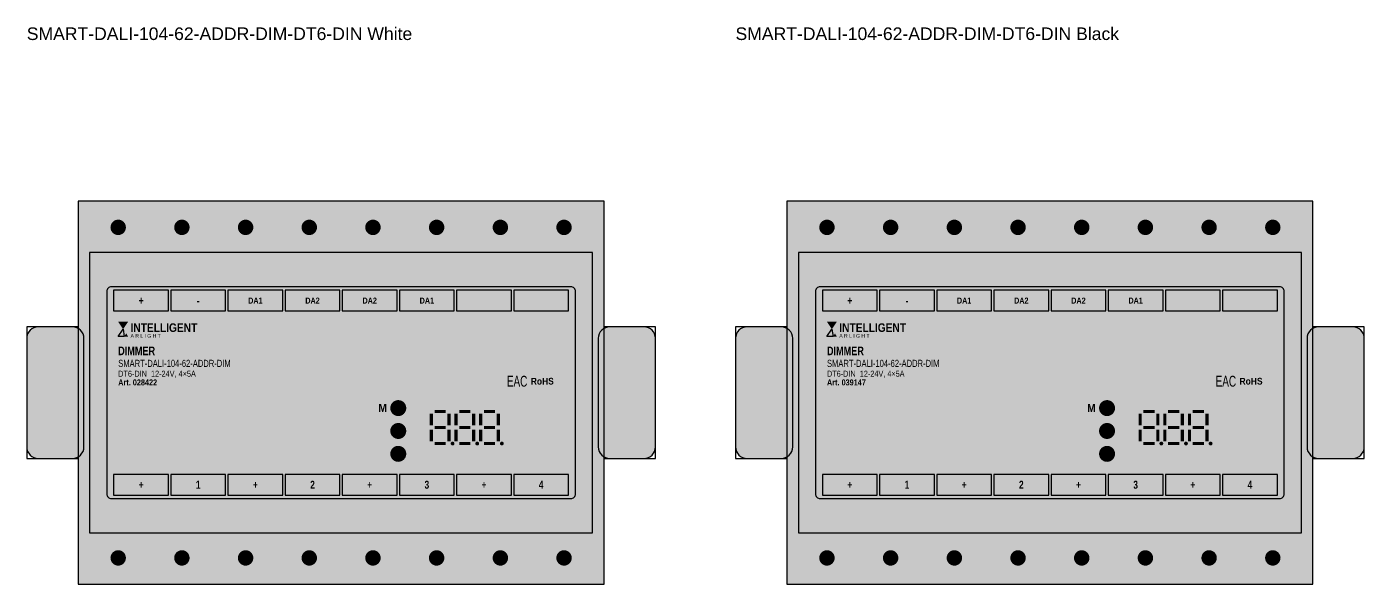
# Model space of a CAD drawing. Header units: millimetres. Extents: x -123 to 1275, y -651 to 54.
# Drawn here: x 124 to 358, y -629.1 to -531.6 of the extents above; entities that cross this region are included whole.
import ezdxf
from ezdxf.enums import TextEntityAlignment as Align

# ---------------------------------------------------------------- set-up
doc = ezdxf.new("R2010")
doc.units = ezdxf.units.MM
doc.styles.add('AL_Arial', font='arial.ttf')
doc.styles.add('AL_ArialBd', font='arialbd.ttf')
doc.styles.add('AL_ArialN', font='ARIALN.TTF')

# ---------------------------------------------------------------- blocks, each defined once
blk = doc.blocks.new('SMART-DALI-104-62-ADDR-DIM-DT6-DIN White')
at = {"true_color": 0xdddddb}
blk.add_hatch(color=254, dxfattribs=at).paths.add_polyline_path([(9, -33.5), (101, -33.5), (101, 33.5), (9, 33.5)])
at = {"true_color": 0x28282a}
for points in [[(14.5, 27), (17.5, 27, 0.414214), (17.9, 27.4), (17.9, 30.4, 0.414214), (17.5, 30.8), (14.5, 30.8, 0.414214), (14.1, 30.4), (14.1, 27.4, 0.414214)], [(25.64, 27), (28.64, 27, 0.414214), (29.04, 27.4), (29.04, 30.4, 0.414214), (28.64, 30.8), (25.64, 30.8, 0.414214), (25.24, 30.4), (25.24, 27.4, 0.414214)], [(36.79, 27), (39.79, 27, 0.414214), (40.19, 27.4), (40.19, 30.4, 0.414214), (39.79, 30.8), (36.79, 30.8, 0.414214), (36.39, 30.4), (36.39, 27.4, 0.414214)], [(47.93, 27), (50.93, 27, 0.414214), (51.33, 27.4), (51.33, 30.4, 0.414214), (50.93, 30.8), (47.93, 30.8, 0.414214), (47.53, 30.4), (47.53, 27.4, 0.414214)], [(59.07, 27), (62.07, 27, 0.414214), (62.47, 27.4), (62.47, 30.4, 0.414214), (62.07, 30.8), (59.07, 30.8, 0.414214), (58.67, 30.4), (58.67, 27.4, 0.414214)], [(70.21, 27), (73.21, 27, 0.414214), (73.61, 27.4), (73.61, 30.4, 0.414214), (73.21, 30.8), (70.21, 30.8, 0.414214), (69.81, 30.4), (69.81, 27.4, 0.414214)], [(81.36, 27), (84.36, 27, 0.414214), (84.76, 27.4), (84.76, 30.4, 0.414214), (84.36, 30.8), (81.36, 30.8, 0.414214), (80.96, 30.4), (80.96, 27.4, 0.414214)], [(92.5, 27), (95.5, 27, 0.414214), (95.9, 27.4), (95.9, 30.4, 0.414214), (95.5, 30.8), (92.5, 30.8, 0.414214), (92.1, 30.4), (92.1, 27.4, 0.414214)], [(4.31, -3.2), (4.33, -3.2, 0.414214), (6.02, -1.51), (6.02, 1.51, 0.414214), (4.33, 3.2), (4.31, 3.2, 0.414214), (2.62, 1.51), (2.62, -1.51, 0.414214)], [(105.67, -3.2), (105.69, -3.2, 0.414214), (107.38, -1.51), (107.38, 1.51, 0.414214), (105.69, 3.2), (105.67, 3.2, 0.414214), (103.98, 1.51), (103.98, -1.51, 0.414214)], [(14.5, -30.8), (17.5, -30.8, 0.414214), (17.9, -30.4), (17.9, -27.4, 0.414214), (17.5, -27), (14.5, -27, 0.414214), (14.1, -27.4), (14.1, -30.4, 0.414214)], [(25.64, -30.8), (28.64, -30.8, 0.414214), (29.04, -30.4), (29.04, -27.4, 0.414214), (28.64, -27), (25.64, -27, 0.414214), (25.24, -27.4), (25.24, -30.4, 0.414214)], [(36.79, -30.8), (39.79, -30.8, 0.414214), (40.19, -30.4), (40.19, -27.4, 0.414214), (39.79, -27), (36.79, -27, 0.414214), (36.39, -27.4), (36.39, -30.4, 0.414214)], [(47.93, -30.8), (50.93, -30.8, 0.414214), (51.33, -30.4), (51.33, -27.4, 0.414214), (50.93, -27), (47.93, -27, 0.414214), (47.53, -27.4), (47.53, -30.4, 0.414214)], [(59.07, -30.8), (62.07, -30.8, 0.414214), (62.47, -30.4), (62.47, -27.4, 0.414214), (62.07, -27), (59.07, -27, 0.414214), (58.67, -27.4), (58.67, -30.4, 0.414214)], [(70.21, -30.8), (73.21, -30.8, 0.414214), (73.61, -30.4), (73.61, -27.4, 0.414214), (73.21, -27), (70.21, -27, 0.414214), (69.81, -27.4), (69.81, -30.4, 0.414214)], [(81.36, -30.8), (84.36, -30.8, 0.414214), (84.76, -30.4), (84.76, -27.4, 0.414214), (84.36, -27), (81.36, -27, 0.414214), (80.96, -27.4), (80.96, -30.4, 0.414214)], [(92.5, -30.8), (95.5, -30.8, 0.414214), (95.9, -30.4), (95.9, -27.4, 0.414214), (95.5, -27), (92.5, -27, 0.414214), (92.1, -27.4), (92.1, -30.4, 0.414214)]]:
    blk.add_hatch(color=250, dxfattribs=at).paths.add_polyline_path(points)
at = {"true_color": 0x42965c}
h = blk.add_hatch(color=105, dxfattribs=at)
edge = h.paths.add_edge_path()
edge.add_arc((16, 28.9), 1.35, 0, 360)
h = blk.add_hatch(color=105, dxfattribs=at)
edge = h.paths.add_edge_path()
edge.add_arc((27.14, 28.9), 1.35, 0, 360)
h = blk.add_hatch(color=105, dxfattribs=at)
edge = h.paths.add_edge_path()
edge.add_arc((38.29, 28.9), 1.35, 0, 360)
h = blk.add_hatch(color=105, dxfattribs=at)
edge = h.paths.add_edge_path()
edge.add_arc((49.43, 28.9), 1.35, 0, 360)
h = blk.add_hatch(color=105, dxfattribs=at)
edge = h.paths.add_edge_path()
edge.add_arc((60.57, 28.9), 1.35, 0, 360)
h = blk.add_hatch(color=105, dxfattribs=at)
edge = h.paths.add_edge_path()
edge.add_arc((71.71, 28.9), 1.35, 0, 360)
h = blk.add_hatch(color=105, dxfattribs=at)
edge = h.paths.add_edge_path()
edge.add_arc((82.86, 28.9), 1.35, 0, 360)
h = blk.add_hatch(color=105, dxfattribs=at)
edge = h.paths.add_edge_path()
edge.add_arc((94, 28.9), 1.35, 0, 360)
at = {"true_color": 0xe6e6e4}
blk.add_hatch(color=254, dxfattribs=at).paths.add_polyline_path([(11, -24.5), (99, -24.5), (99, 24.5), (11, 24.5)])
at = {"true_color": 0x969696}
for points in [[(15.2, 19.5), (15.6, 19.5, 0.414214), (15.9, 19.8), (15.9, 23.2, 0.414214), (15.6, 23.5), (15.2, 23.5, 0.414214), (14.9, 23.2), (14.9, 19.8, 0.414214)], [(19.6, 19.5), (20, 19.5, 0.414214), (20.3, 19.8), (20.3, 23.2, 0.414214), (20, 23.5), (19.6, 23.5, 0.414214), (19.3, 23.2), (19.3, 19.8, 0.414214)], [(24, 19.5), (24.4, 19.5, 0.414214), (24.7, 19.8), (24.7, 23.2, 0.414214), (24.4, 23.5), (24, 23.5, 0.414214), (23.7, 23.2), (23.7, 19.8, 0.414214)], [(28.4, 19.5), (28.8, 19.5, 0.414214), (29.1, 19.8), (29.1, 23.2, 0.414214), (28.8, 23.5), (28.4, 23.5, 0.414214), (28.1, 23.2), (28.1, 19.8, 0.414214)], [(32.8, 19.5), (33.2, 19.5, 0.414214), (33.5, 19.8), (33.5, 23.2, 0.414214), (33.2, 23.5), (32.8, 23.5, 0.414214), (32.5, 23.2), (32.5, 19.8, 0.414214)], [(37.2, 19.5), (37.6, 19.5, 0.414214), (37.9, 19.8), (37.9, 23.2, 0.414214), (37.6, 23.5), (37.2, 23.5, 0.414214), (36.9, 23.2), (36.9, 19.8, 0.414214)], [(41.6, 19.5), (42, 19.5, 0.414214), (42.3, 19.8), (42.3, 23.2, 0.414214), (42, 23.5), (41.6, 23.5, 0.414214), (41.3, 23.2), (41.3, 19.8, 0.414214)], [(46, 19.5), (46.4, 19.5, 0.414214), (46.7, 19.8), (46.7, 23.2, 0.414214), (46.4, 23.5), (46, 23.5, 0.414214), (45.7, 23.2), (45.7, 19.8, 0.414214)], [(50.4, 19.5), (50.8, 19.5, 0.414214), (51.1, 19.8), (51.1, 23.2, 0.414214), (50.8, 23.5), (50.4, 23.5, 0.414214), (50.1, 23.2), (50.1, 19.8, 0.414214)], [(54.8, 19.5), (55.2, 19.5, 0.414214), (55.5, 19.8), (55.5, 23.2, 0.414214), (55.2, 23.5), (54.8, 23.5, 0.414214), (54.5, 23.2), (54.5, 19.8, 0.414214)], [(59.2, 19.5), (59.6, 19.5, 0.414214), (59.9, 19.8), (59.9, 23.2, 0.414214), (59.6, 23.5), (59.2, 23.5, 0.414214), (58.9, 23.2), (58.9, 19.8, 0.414214)], [(63.6, 19.5), (64, 19.5, 0.414214), (64.3, 19.8), (64.3, 23.2, 0.414214), (64, 23.5), (63.6, 23.5, 0.414214), (63.3, 23.2), (63.3, 19.8, 0.414214)], [(68, 19.5), (68.4, 19.5, 0.414214), (68.7, 19.8), (68.7, 23.2, 0.414214), (68.4, 23.5), (68, 23.5, 0.414214), (67.7, 23.2), (67.7, 19.8, 0.414214)], [(72.4, 19.5), (72.8, 19.5, 0.414214), (73.1, 19.8), (73.1, 23.2, 0.414214), (72.8, 23.5), (72.4, 23.5, 0.414214), (72.1, 23.2), (72.1, 19.8, 0.414214)], [(76.8, 19.5), (77.2, 19.5, 0.414214), (77.5, 19.8), (77.5, 23.2, 0.414214), (77.2, 23.5), (76.8, 23.5, 0.414214), (76.5, 23.2), (76.5, 19.8, 0.414214)], [(81.2, 19.5), (81.6, 19.5, 0.414214), (81.9, 19.8), (81.9, 23.2, 0.414214), (81.6, 23.5), (81.2, 23.5, 0.414214), (80.9, 23.2), (80.9, 19.8, 0.414214)], [(85.6, 19.5), (86, 19.5, 0.414214), (86.3, 19.8), (86.3, 23.2, 0.414214), (86, 23.5), (85.6, 23.5, 0.414214), (85.3, 23.2), (85.3, 19.8, 0.414214)], [(90, 19.5), (90.4, 19.5, 0.414214), (90.7, 19.8), (90.7, 23.2, 0.414214), (90.4, 23.5), (90, 23.5, 0.414214), (89.7, 23.2), (89.7, 19.8, 0.414214)], [(94.4, 19.5), (94.8, 19.5, 0.414214), (95.1, 19.8), (95.1, 23.2, 0.414214), (94.8, 23.5), (94.4, 23.5, 0.414214), (94.1, 23.2), (94.1, 19.8, 0.414214)], [(15.2, -23.5), (15.6, -23.5, 0.414214), (15.9, -23.2), (15.9, -19.8, 0.414214), (15.6, -19.5), (15.2, -19.5, 0.414214), (14.9, -19.8), (14.9, -23.2, 0.414214)], [(19.6, -23.5), (20, -23.5, 0.414214), (20.3, -23.2), (20.3, -19.8, 0.414214), (20, -19.5), (19.6, -19.5, 0.414214), (19.3, -19.8), (19.3, -23.2, 0.414214)], [(24, -23.5), (24.4, -23.5, 0.414214), (24.7, -23.2), (24.7, -19.8, 0.414214), (24.4, -19.5), (24, -19.5, 0.414214), (23.7, -19.8), (23.7, -23.2, 0.414214)], [(28.4, -23.5), (28.8, -23.5, 0.414214), (29.1, -23.2), (29.1, -19.8, 0.414214), (28.8, -19.5), (28.4, -19.5, 0.414214), (28.1, -19.8), (28.1, -23.2, 0.414214)], [(32.8, -23.5), (33.2, -23.5, 0.414214), (33.5, -23.2), (33.5, -19.8, 0.414214), (33.2, -19.5), (32.8, -19.5, 0.414214), (32.5, -19.8), (32.5, -23.2, 0.414214)], [(37.2, -23.5), (37.6, -23.5, 0.414214), (37.9, -23.2), (37.9, -19.8, 0.414214), (37.6, -19.5), (37.2, -19.5, 0.414214), (36.9, -19.8), (36.9, -23.2, 0.414214)], [(41.6, -23.5), (42, -23.5, 0.414214), (42.3, -23.2), (42.3, -19.8, 0.414214), (42, -19.5), (41.6, -19.5, 0.414214), (41.3, -19.8), (41.3, -23.2, 0.414214)], [(46, -23.5), (46.4, -23.5, 0.414214), (46.7, -23.2), (46.7, -19.8, 0.414214), (46.4, -19.5), (46, -19.5, 0.414214), (45.7, -19.8), (45.7, -23.2, 0.414214)], [(50.4, -23.5), (50.8, -23.5, 0.414214), (51.1, -23.2), (51.1, -19.8, 0.414214), (50.8, -19.5), (50.4, -19.5, 0.414214), (50.1, -19.8), (50.1, -23.2, 0.414214)], [(54.8, -23.5), (55.2, -23.5, 0.414214), (55.5, -23.2), (55.5, -19.8, 0.414214), (55.2, -19.5), (54.8, -19.5, 0.414214), (54.5, -19.8), (54.5, -23.2, 0.414214)], [(59.2, -23.5), (59.6, -23.5, 0.414214), (59.9, -23.2), (59.9, -19.8, 0.414214), (59.6, -19.5), (59.2, -19.5, 0.414214), (58.9, -19.8), (58.9, -23.2, 0.414214)], [(63.6, -23.5), (64, -23.5, 0.414214), (64.3, -23.2), (64.3, -19.8, 0.414214), (64, -19.5), (63.6, -19.5, 0.414214), (63.3, -19.8), (63.3, -23.2, 0.414214)], [(68, -23.5), (68.4, -23.5, 0.414214), (68.7, -23.2), (68.7, -19.8, 0.414214), (68.4, -19.5), (68, -19.5, 0.414214), (67.7, -19.8), (67.7, -23.2, 0.414214)], [(72.4, -23.5), (72.8, -23.5, 0.414214), (73.1, -23.2), (73.1, -19.8, 0.414214), (72.8, -19.5), (72.4, -19.5, 0.414214), (72.1, -19.8), (72.1, -23.2, 0.414214)], [(76.8, -23.5), (77.2, -23.5, 0.414214), (77.5, -23.2), (77.5, -19.8, 0.414214), (77.2, -19.5), (76.8, -19.5, 0.414214), (76.5, -19.8), (76.5, -23.2, 0.414214)], [(81.2, -23.5), (81.6, -23.5, 0.414214), (81.9, -23.2), (81.9, -19.8, 0.414214), (81.6, -19.5), (81.2, -19.5, 0.414214), (80.9, -19.8), (80.9, -23.2, 0.414214)], [(85.6, -23.5), (86, -23.5, 0.414214), (86.3, -23.2), (86.3, -19.8, 0.414214), (86, -19.5), (85.6, -19.5, 0.414214), (85.3, -19.8), (85.3, -23.2, 0.414214)], [(90, -23.5), (90.4, -23.5, 0.414214), (90.7, -23.2), (90.7, -19.8, 0.414214), (90.4, -19.5), (90, -19.5, 0.414214), (89.7, -19.8), (89.7, -23.2, 0.414214)], [(94.4, -23.5), (94.8, -23.5, 0.414214), (95.1, -23.2), (95.1, -19.8, 0.414214), (94.8, -19.5), (94.4, -19.5, 0.414214), (94.1, -19.8), (94.1, -23.2, 0.414214)]]:
    blk.add_hatch(color=252, dxfattribs=at).paths.add_polyline_path(points)
at = {"true_color": 0xeeeeec}
blk.add_hatch(color=7, dxfattribs=at).paths.add_polyline_path([(14.8, -18.5), (95.2, -18.5, 0.414214), (96, -17.7), (96, 17.7, 0.414214), (95.2, 18.5), (14.8, 18.5, 0.414214), (14, 17.7), (14, -17.7, 0.414214)])
at = {"true_color": 0x464648}
blk.add_hatch(color=149, dxfattribs=at).paths.add_polyline_path([(16, 12.39), (17.73, 12.39), (16.86, 11.1)])
at = {"true_color": 0xdfdfdd}
for points in [[(2, -11.5), (8, -11.5, 0.414214), (10, -9.5), (10, 9.5, 0.414214), (8, 11.5), (2, 11.5, 0.414214), (0, 9.5), (0, -9.5, 0.414214)], [(102, -11.5), (108, -11.5, 0.414214), (110, -9.5), (110, 9.5, 0.414214), (108, 11.5), (102, 11.5, 0.414214), (100, 9.5), (100, -9.5, 0.414214)]]:
    blk.add_hatch(color=254, dxfattribs=at).paths.add_polyline_path(points)
at = {"true_color": 0xe2282e}
blk.add_hatch(color=242, dxfattribs=at).paths.add_polyline_path([(17.07, 9.81), (17.73, 9.81), (17.4, 10.36)])
at = {"true_color": 0x141416}
h = blk.add_hatch(color=250, dxfattribs=at)
edge = h.paths.add_edge_path()
edge.add_arc((65, -2.7), 1.4, 0, 360)
at = {"true_color": 0x18181a}
blk.add_hatch(color=250, dxfattribs=at).paths.add_polyline_path([(69, -11), (86, -11), (86, -1), (69, -1)])
at = {"true_color": 0xe82824}
for points in [[(70.52, -5.71), (71.08, -5.71), (71.08, -3.69), (70.52, -3.69)], [(71.36, -3.58), (73.32, -3.58), (73.32, -3.02), (71.36, -3.02)], [(73.6, -5.71), (74.16, -5.71), (74.16, -3.69), (73.6, -3.69)], [(74.83, -5.71), (75.39, -5.71), (75.39, -3.69), (74.83, -3.69)], [(75.67, -3.58), (77.63, -3.58), (77.63, -3.02), (75.67, -3.02)], [(77.91, -5.71), (78.47, -5.71), (78.47, -3.69), (77.91, -3.69)], [(79.14, -5.71), (79.7, -5.71), (79.7, -3.69), (79.14, -3.69)], [(79.98, -3.58), (81.94, -3.58), (81.94, -3.02), (79.98, -3.02)], [(82.22, -5.71), (82.78, -5.71), (82.78, -3.69), (82.22, -3.69)], [(70.52, -8.51), (71.08, -8.51), (71.08, -6.49), (70.52, -6.49)], [(71.36, -6.38), (73.32, -6.38), (73.32, -5.82), (71.36, -5.82)], [(73.6, -8.51), (74.16, -8.51), (74.16, -6.49), (73.6, -6.49)], [(74.83, -8.51), (75.39, -8.51), (75.39, -6.49), (74.83, -6.49)], [(75.67, -6.38), (77.63, -6.38), (77.63, -5.82), (75.67, -5.82)], [(77.91, -8.51), (78.47, -8.51), (78.47, -6.49), (77.91, -6.49)], [(79.14, -8.51), (79.7, -8.51), (79.7, -6.49), (79.14, -6.49)], [(79.98, -6.38), (81.94, -6.38), (81.94, -5.82), (79.98, -5.82)], [(82.22, -8.51), (82.78, -8.51), (82.78, -6.49), (82.22, -6.49)], [(71.36, -9.18), (73.32, -9.18), (73.32, -8.62), (71.36, -8.62)], [(75.67, -9.18), (77.63, -9.18), (77.63, -8.62), (75.67, -8.62)], [(79.98, -9.18), (81.94, -9.18), (81.94, -8.62), (79.98, -8.62)]]:
    blk.add_hatch(color=22, dxfattribs=at).paths.add_polyline_path(points)
at = {"true_color": 0x141416}
h = blk.add_hatch(color=250, dxfattribs=at)
edge = h.paths.add_edge_path()
edge.add_arc((65, -6.7), 1.4, 0, 360)
h = blk.add_hatch(color=250, dxfattribs=at)
edge = h.paths.add_edge_path()
edge.add_arc((65, -10.7), 1.4, 0, 360)
at = {"true_color": 0xe82824}
h = blk.add_hatch(color=22, dxfattribs=at)
edge = h.paths.add_edge_path()
edge.add_arc((74.5, -8.9), 0.336, 0, 360)
h = blk.add_hatch(color=22, dxfattribs=at)
edge = h.paths.add_edge_path()
edge.add_arc((78.81, -8.9), 0.336, 0, 360)
h = blk.add_hatch(color=22, dxfattribs=at)
edge = h.paths.add_edge_path()
edge.add_arc((83.12, -8.9), 0.336, 0, 360)
at = {"true_color": 0x42965c}
h = blk.add_hatch(color=105, dxfattribs=at)
edge = h.paths.add_edge_path()
edge.add_arc((16, -28.9), 1.35, 0, 360)
h = blk.add_hatch(color=105, dxfattribs=at)
edge = h.paths.add_edge_path()
edge.add_arc((27.14, -28.9), 1.35, 0, 360)
h = blk.add_hatch(color=105, dxfattribs=at)
edge = h.paths.add_edge_path()
edge.add_arc((38.29, -28.9), 1.35, 0, 360)
h = blk.add_hatch(color=105, dxfattribs=at)
edge = h.paths.add_edge_path()
edge.add_arc((49.43, -28.9), 1.35, 0, 360)
h = blk.add_hatch(color=105, dxfattribs=at)
edge = h.paths.add_edge_path()
edge.add_arc((60.57, -28.9), 1.35, 0, 360)
h = blk.add_hatch(color=105, dxfattribs=at)
edge = h.paths.add_edge_path()
edge.add_arc((71.71, -28.9), 1.35, 0, 360)
h = blk.add_hatch(color=105, dxfattribs=at)
edge = h.paths.add_edge_path()
edge.add_arc((82.86, -28.9), 1.35, 0, 360)
h = blk.add_hatch(color=105, dxfattribs=at)
edge = h.paths.add_edge_path()
edge.add_arc((94, -28.9), 1.35, 0, 360)
at = {"color": 109, "true_color": 0x1c5432}
for p, q in [((15.2, 28.9), (16.8, 28.9)), ((26.34, 28.9), (27.94, 28.9)), ((37.49, 28.9), (39.09, 28.9)), ((48.63, 28.9), (50.23, 28.9)), ((59.77, 28.9), (61.37, 28.9)), ((70.91, 28.9), (72.51, 28.9)), ((82.06, 28.9), (83.66, 28.9)), ((93.2, 28.9), (94.8, 28.9)), ((15.2, -28.9), (16.8, -28.9)), ((26.34, -28.9), (27.94, -28.9)), ((37.49, -28.9), (39.09, -28.9)), ((48.63, -28.9), (50.23, -28.9)), ((59.77, -28.9), (61.37, -28.9)), ((70.91, -28.9), (72.51, -28.9)), ((82.06, -28.9), (83.66, -28.9)), ((93.2, -28.9), (94.8, -28.9))]:
    blk.add_line(p, q, dxfattribs=at)
blk.add_lwpolyline([(0, -11.5), (9, -11.5), (9, -33.5), (101, -33.5), (101, -11.5), (110, -11.5), (110, 11.5), (101, 11.5), (101, 33.5), (9, 33.5), (9, 11.5), (0, 11.5)], close=True)
at = {"color": 253, "true_color": 0xb0b0ae}
for points in [[(9, -33.5), (101, -33.5), (101, 33.5), (9, 33.5)], [(11, -24.5), (99, -24.5), (99, 24.5), (11, 24.5)]]:
    blk.add_lwpolyline(points, close=True, dxfattribs=at)
for points in [[(14.8, -18.5), (95.2, -18.5, 0.414214), (96, -17.7), (96, 17.7, 0.414214), (95.2, 18.5), (14.8, 18.5, 0.414214), (14, 17.7), (14, -17.7, 0.414214)], [(2, -11.5), (8, -11.5, 0.414214), (10, -9.5), (10, 9.5, 0.414214), (8, 11.5), (2, 11.5, 0.414214), (0, 9.5), (0, -9.5, 0.414214)], [(102, -11.5), (108, -11.5, 0.414214), (110, -9.5), (110, 9.5, 0.414214), (108, 11.5), (102, 11.5, 0.414214), (100, 9.5), (100, -9.5, 0.414214)]]:
    blk.add_lwpolyline(points, format="xyb", close=True, dxfattribs=at)
at = {"color": 149, "true_color": 0x464648}
for points in [[(15.2, 14.3), (24.8, 14.3), (24.8, 17.9), (15.2, 17.9)], [(25.2, 14.3), (34.8, 14.3), (34.8, 17.9), (25.2, 17.9)], [(35.2, 14.3), (44.8, 14.3), (44.8, 17.9), (35.2, 17.9)], [(45.2, 14.3), (54.8, 14.3), (54.8, 17.9), (45.2, 17.9)], [(55.2, 14.3), (64.8, 14.3), (64.8, 17.9), (55.2, 17.9)], [(65.2, 14.3), (74.8, 14.3), (74.8, 17.9), (65.2, 17.9)], [(75.2, 14.3), (84.8, 14.3), (84.8, 17.9), (75.2, 17.9)], [(85.2, 14.3), (94.8, 14.3), (94.8, 17.9), (85.2, 17.9)], [(16, 9.81), (16.86, 11.1), (17.07, 9.81)], [(15.2, -17.9), (24.8, -17.9), (24.8, -14.3), (15.2, -14.3)], [(25.2, -17.9), (34.8, -17.9), (34.8, -14.3), (25.2, -14.3)], [(35.2, -17.9), (44.8, -17.9), (44.8, -14.3), (35.2, -14.3)], [(45.2, -17.9), (54.8, -17.9), (54.8, -14.3), (45.2, -14.3)], [(55.2, -17.9), (64.8, -17.9), (64.8, -14.3), (55.2, -14.3)], [(65.2, -17.9), (74.8, -17.9), (74.8, -14.3), (65.2, -14.3)], [(75.2, -17.9), (84.8, -17.9), (84.8, -14.3), (75.2, -14.3)], [(85.2, -17.9), (94.8, -17.9), (94.8, -14.3), (85.2, -14.3)]]:
    blk.add_lwpolyline(points, close=True, dxfattribs=at)
at = {"color": 149, "true_color": 0x464648, "style": 'AL_ArialBd', "width": 0.75}
for s, height, p in [('+', 1.4, (20, 16.1)), ('DA1', 1.05, (40, 16.1)), ('DA2', 1.05, (50, 16.1)), ('DA2', 1.05, (60, 16.1)), ('DA1', 1.05, (70, 16.1)), ('-', 1.4, (30, 16.1)), ('+', 1.4, (20, -16.1)), ('1', 1.4, (30, -16.1)), ('+', 1.4, (40, -16.1)), ('2', 1.4, (50, -16.1)), ('+', 1.4, (60, -16.1)), ('3', 1.4, (70, -16.1)), ('+', 1.4, (80, -16.1)), ('4', 1.4, (90, -16.1))]:
    blk.add_text(s, height=height, dxfattribs=at).set_placement(p, align=Align.MIDDLE_CENTER)
at = {"color": 149, "true_color": 0x464648}
for s, height, style, width, p in [('INTELLIGENT', 1.5, 'AL_ArialBd', 0.85, (18.16, 11.37)), ('DIMMER', 1.5, 'AL_ArialBd', 0.76, (16, 7.3)), ('SMART-DALI-104-62-ADDR-DIM', 1.25, 'AL_Arial', 0.76, (16, 5.12)), ('DT6-DIN  12-24V, 4×5A', 1.05, 'AL_Arial', 0.76, (16, 3.31)), ('EAC', 1.9, 'AL_ArialN', 0.8, (84, 2)), ('RoHS', 1.178, 'AL_ArialBd', 0.9, (88.18, 2)), ('Art. 028422', 1.05, 'AL_ArialBd', 0.76, (16, 1.79))]:
    blk.add_text(s, height=height, dxfattribs=dict(at, style=style, width=width)).set_placement(p, align=Align.MIDDLE_LEFT)
at = {"color": 149, "true_color": 0x464648, "style": 'AL_Arial'}
blk.add_text('A R L I G H T', height=0.63, dxfattribs=at).set_placement((18.16, 9.93), align=Align.MIDDLE_LEFT)
at = {"color": 149, "true_color": 0x464648, "style": 'AL_ArialBd', "width": 0.9}
blk.add_text('M', height=1.4, dxfattribs=at).set_placement((63, -2.7), align=Align.MIDDLE_RIGHT)
blk = doc.blocks.new('SMART-DALI-104-62-ADDR-DIM-DT6-DIN Black')
at = {"true_color": 0x2c2c2e}
blk.add_hatch(color=250, dxfattribs=at).paths.add_polyline_path([(9, -33.5), (101, -33.5), (101, 33.5), (9, 33.5)])
at = {"true_color": 0x0c0c0e}
for points in [[(14.5, 27), (17.5, 27, 0.414214), (17.9, 27.4), (17.9, 30.4, 0.414214), (17.5, 30.8), (14.5, 30.8, 0.414214), (14.1, 30.4), (14.1, 27.4, 0.414214)], [(25.64, 27), (28.64, 27, 0.414214), (29.04, 27.4), (29.04, 30.4, 0.414214), (28.64, 30.8), (25.64, 30.8, 0.414214), (25.24, 30.4), (25.24, 27.4, 0.414214)], [(36.79, 27), (39.79, 27, 0.414214), (40.19, 27.4), (40.19, 30.4, 0.414214), (39.79, 30.8), (36.79, 30.8, 0.414214), (36.39, 30.4), (36.39, 27.4, 0.414214)], [(47.93, 27), (50.93, 27, 0.414214), (51.33, 27.4), (51.33, 30.4, 0.414214), (50.93, 30.8), (47.93, 30.8, 0.414214), (47.53, 30.4), (47.53, 27.4, 0.414214)], [(59.07, 27), (62.07, 27, 0.414214), (62.47, 27.4), (62.47, 30.4, 0.414214), (62.07, 30.8), (59.07, 30.8, 0.414214), (58.67, 30.4), (58.67, 27.4, 0.414214)], [(70.21, 27), (73.21, 27, 0.414214), (73.61, 27.4), (73.61, 30.4, 0.414214), (73.21, 30.8), (70.21, 30.8, 0.414214), (69.81, 30.4), (69.81, 27.4, 0.414214)], [(81.36, 27), (84.36, 27, 0.414214), (84.76, 27.4), (84.76, 30.4, 0.414214), (84.36, 30.8), (81.36, 30.8, 0.414214), (80.96, 30.4), (80.96, 27.4, 0.414214)], [(92.5, 27), (95.5, 27, 0.414214), (95.9, 27.4), (95.9, 30.4, 0.414214), (95.5, 30.8), (92.5, 30.8, 0.414214), (92.1, 30.4), (92.1, 27.4, 0.414214)], [(14.5, -30.8), (17.5, -30.8, 0.414214), (17.9, -30.4), (17.9, -27.4, 0.414214), (17.5, -27), (14.5, -27, 0.414214), (14.1, -27.4), (14.1, -30.4, 0.414214)], [(25.64, -30.8), (28.64, -30.8, 0.414214), (29.04, -30.4), (29.04, -27.4, 0.414214), (28.64, -27), (25.64, -27, 0.414214), (25.24, -27.4), (25.24, -30.4, 0.414214)], [(36.79, -30.8), (39.79, -30.8, 0.414214), (40.19, -30.4), (40.19, -27.4, 0.414214), (39.79, -27), (36.79, -27, 0.414214), (36.39, -27.4), (36.39, -30.4, 0.414214)], [(47.93, -30.8), (50.93, -30.8, 0.414214), (51.33, -30.4), (51.33, -27.4, 0.414214), (50.93, -27), (47.93, -27, 0.414214), (47.53, -27.4), (47.53, -30.4, 0.414214)], [(59.07, -30.8), (62.07, -30.8, 0.414214), (62.47, -30.4), (62.47, -27.4, 0.414214), (62.07, -27), (59.07, -27, 0.414214), (58.67, -27.4), (58.67, -30.4, 0.414214)], [(70.21, -30.8), (73.21, -30.8, 0.414214), (73.61, -30.4), (73.61, -27.4, 0.414214), (73.21, -27), (70.21, -27, 0.414214), (69.81, -27.4), (69.81, -30.4, 0.414214)], [(81.36, -30.8), (84.36, -30.8, 0.414214), (84.76, -30.4), (84.76, -27.4, 0.414214), (84.36, -27), (81.36, -27, 0.414214), (80.96, -27.4), (80.96, -30.4, 0.414214)], [(92.5, -30.8), (95.5, -30.8, 0.414214), (95.9, -30.4), (95.9, -27.4, 0.414214), (95.5, -27), (92.5, -27, 0.414214), (92.1, -27.4), (92.1, -30.4, 0.414214)]]:
    blk.add_hatch(color=168, dxfattribs=at).paths.add_polyline_path(points)
at = {"true_color": 0x42965c}
h = blk.add_hatch(color=105, dxfattribs=at)
edge = h.paths.add_edge_path()
edge.add_arc((16, 28.9), 1.35, 0, 360)
h = blk.add_hatch(color=105, dxfattribs=at)
edge = h.paths.add_edge_path()
edge.add_arc((27.14, 28.9), 1.35, 0, 360)
h = blk.add_hatch(color=105, dxfattribs=at)
edge = h.paths.add_edge_path()
edge.add_arc((38.29, 28.9), 1.35, 0, 360)
h = blk.add_hatch(color=105, dxfattribs=at)
edge = h.paths.add_edge_path()
edge.add_arc((49.43, 28.9), 1.35, 0, 360)
h = blk.add_hatch(color=105, dxfattribs=at)
edge = h.paths.add_edge_path()
edge.add_arc((60.57, 28.9), 1.35, 0, 360)
h = blk.add_hatch(color=105, dxfattribs=at)
edge = h.paths.add_edge_path()
edge.add_arc((71.71, 28.9), 1.35, 0, 360)
h = blk.add_hatch(color=105, dxfattribs=at)
edge = h.paths.add_edge_path()
edge.add_arc((82.86, 28.9), 1.35, 0, 360)
h = blk.add_hatch(color=105, dxfattribs=at)
edge = h.paths.add_edge_path()
edge.add_arc((94, 28.9), 1.35, 0, 360)
at = {"true_color": 0x313133}
blk.add_hatch(color=250, dxfattribs=at).paths.add_polyline_path([(11, -24.5), (99, -24.5), (99, 24.5), (11, 24.5)])
at = {"true_color": 0x101012}
for points in [[(15.2, 19.5), (15.6, 19.5, 0.414214), (15.9, 19.8), (15.9, 23.2, 0.414214), (15.6, 23.5), (15.2, 23.5, 0.414214), (14.9, 23.2), (14.9, 19.8, 0.414214)], [(19.6, 19.5), (20, 19.5, 0.414214), (20.3, 19.8), (20.3, 23.2, 0.414214), (20, 23.5), (19.6, 23.5, 0.414214), (19.3, 23.2), (19.3, 19.8, 0.414214)], [(24, 19.5), (24.4, 19.5, 0.414214), (24.7, 19.8), (24.7, 23.2, 0.414214), (24.4, 23.5), (24, 23.5, 0.414214), (23.7, 23.2), (23.7, 19.8, 0.414214)], [(28.4, 19.5), (28.8, 19.5, 0.414214), (29.1, 19.8), (29.1, 23.2, 0.414214), (28.8, 23.5), (28.4, 23.5, 0.414214), (28.1, 23.2), (28.1, 19.8, 0.414214)], [(32.8, 19.5), (33.2, 19.5, 0.414214), (33.5, 19.8), (33.5, 23.2, 0.414214), (33.2, 23.5), (32.8, 23.5, 0.414214), (32.5, 23.2), (32.5, 19.8, 0.414214)], [(37.2, 19.5), (37.6, 19.5, 0.414214), (37.9, 19.8), (37.9, 23.2, 0.414214), (37.6, 23.5), (37.2, 23.5, 0.414214), (36.9, 23.2), (36.9, 19.8, 0.414214)], [(41.6, 19.5), (42, 19.5, 0.414214), (42.3, 19.8), (42.3, 23.2, 0.414214), (42, 23.5), (41.6, 23.5, 0.414214), (41.3, 23.2), (41.3, 19.8, 0.414214)], [(46, 19.5), (46.4, 19.5, 0.414214), (46.7, 19.8), (46.7, 23.2, 0.414214), (46.4, 23.5), (46, 23.5, 0.414214), (45.7, 23.2), (45.7, 19.8, 0.414214)], [(50.4, 19.5), (50.8, 19.5, 0.414214), (51.1, 19.8), (51.1, 23.2, 0.414214), (50.8, 23.5), (50.4, 23.5, 0.414214), (50.1, 23.2), (50.1, 19.8, 0.414214)], [(54.8, 19.5), (55.2, 19.5, 0.414214), (55.5, 19.8), (55.5, 23.2, 0.414214), (55.2, 23.5), (54.8, 23.5, 0.414214), (54.5, 23.2), (54.5, 19.8, 0.414214)], [(59.2, 19.5), (59.6, 19.5, 0.414214), (59.9, 19.8), (59.9, 23.2, 0.414214), (59.6, 23.5), (59.2, 23.5, 0.414214), (58.9, 23.2), (58.9, 19.8, 0.414214)], [(63.6, 19.5), (64, 19.5, 0.414214), (64.3, 19.8), (64.3, 23.2, 0.414214), (64, 23.5), (63.6, 23.5, 0.414214), (63.3, 23.2), (63.3, 19.8, 0.414214)], [(68, 19.5), (68.4, 19.5, 0.414214), (68.7, 19.8), (68.7, 23.2, 0.414214), (68.4, 23.5), (68, 23.5, 0.414214), (67.7, 23.2), (67.7, 19.8, 0.414214)], [(72.4, 19.5), (72.8, 19.5, 0.414214), (73.1, 19.8), (73.1, 23.2, 0.414214), (72.8, 23.5), (72.4, 23.5, 0.414214), (72.1, 23.2), (72.1, 19.8, 0.414214)], [(76.8, 19.5), (77.2, 19.5, 0.414214), (77.5, 19.8), (77.5, 23.2, 0.414214), (77.2, 23.5), (76.8, 23.5, 0.414214), (76.5, 23.2), (76.5, 19.8, 0.414214)], [(81.2, 19.5), (81.6, 19.5, 0.414214), (81.9, 19.8), (81.9, 23.2, 0.414214), (81.6, 23.5), (81.2, 23.5, 0.414214), (80.9, 23.2), (80.9, 19.8, 0.414214)], [(85.6, 19.5), (86, 19.5, 0.414214), (86.3, 19.8), (86.3, 23.2, 0.414214), (86, 23.5), (85.6, 23.5, 0.414214), (85.3, 23.2), (85.3, 19.8, 0.414214)], [(90, 19.5), (90.4, 19.5, 0.414214), (90.7, 19.8), (90.7, 23.2, 0.414214), (90.4, 23.5), (90, 23.5, 0.414214), (89.7, 23.2), (89.7, 19.8, 0.414214)], [(94.4, 19.5), (94.8, 19.5, 0.414214), (95.1, 19.8), (95.1, 23.2, 0.414214), (94.8, 23.5), (94.4, 23.5, 0.414214), (94.1, 23.2), (94.1, 19.8, 0.414214)], [(15.2, -23.5), (15.6, -23.5, 0.414214), (15.9, -23.2), (15.9, -19.8, 0.414214), (15.6, -19.5), (15.2, -19.5, 0.414214), (14.9, -19.8), (14.9, -23.2, 0.414214)], [(19.6, -23.5), (20, -23.5, 0.414214), (20.3, -23.2), (20.3, -19.8, 0.414214), (20, -19.5), (19.6, -19.5, 0.414214), (19.3, -19.8), (19.3, -23.2, 0.414214)], [(24, -23.5), (24.4, -23.5, 0.414214), (24.7, -23.2), (24.7, -19.8, 0.414214), (24.4, -19.5), (24, -19.5, 0.414214), (23.7, -19.8), (23.7, -23.2, 0.414214)], [(28.4, -23.5), (28.8, -23.5, 0.414214), (29.1, -23.2), (29.1, -19.8, 0.414214), (28.8, -19.5), (28.4, -19.5, 0.414214), (28.1, -19.8), (28.1, -23.2, 0.414214)], [(32.8, -23.5), (33.2, -23.5, 0.414214), (33.5, -23.2), (33.5, -19.8, 0.414214), (33.2, -19.5), (32.8, -19.5, 0.414214), (32.5, -19.8), (32.5, -23.2, 0.414214)], [(37.2, -23.5), (37.6, -23.5, 0.414214), (37.9, -23.2), (37.9, -19.8, 0.414214), (37.6, -19.5), (37.2, -19.5, 0.414214), (36.9, -19.8), (36.9, -23.2, 0.414214)], [(41.6, -23.5), (42, -23.5, 0.414214), (42.3, -23.2), (42.3, -19.8, 0.414214), (42, -19.5), (41.6, -19.5, 0.414214), (41.3, -19.8), (41.3, -23.2, 0.414214)], [(46, -23.5), (46.4, -23.5, 0.414214), (46.7, -23.2), (46.7, -19.8, 0.414214), (46.4, -19.5), (46, -19.5, 0.414214), (45.7, -19.8), (45.7, -23.2, 0.414214)], [(50.4, -23.5), (50.8, -23.5, 0.414214), (51.1, -23.2), (51.1, -19.8, 0.414214), (50.8, -19.5), (50.4, -19.5, 0.414214), (50.1, -19.8), (50.1, -23.2, 0.414214)], [(54.8, -23.5), (55.2, -23.5, 0.414214), (55.5, -23.2), (55.5, -19.8, 0.414214), (55.2, -19.5), (54.8, -19.5, 0.414214), (54.5, -19.8), (54.5, -23.2, 0.414214)], [(59.2, -23.5), (59.6, -23.5, 0.414214), (59.9, -23.2), (59.9, -19.8, 0.414214), (59.6, -19.5), (59.2, -19.5, 0.414214), (58.9, -19.8), (58.9, -23.2, 0.414214)], [(63.6, -23.5), (64, -23.5, 0.414214), (64.3, -23.2), (64.3, -19.8, 0.414214), (64, -19.5), (63.6, -19.5, 0.414214), (63.3, -19.8), (63.3, -23.2, 0.414214)], [(68, -23.5), (68.4, -23.5, 0.414214), (68.7, -23.2), (68.7, -19.8, 0.414214), (68.4, -19.5), (68, -19.5, 0.414214), (67.7, -19.8), (67.7, -23.2, 0.414214)], [(72.4, -23.5), (72.8, -23.5, 0.414214), (73.1, -23.2), (73.1, -19.8, 0.414214), (72.8, -19.5), (72.4, -19.5, 0.414214), (72.1, -19.8), (72.1, -23.2, 0.414214)], [(76.8, -23.5), (77.2, -23.5, 0.414214), (77.5, -23.2), (77.5, -19.8, 0.414214), (77.2, -19.5), (76.8, -19.5, 0.414214), (76.5, -19.8), (76.5, -23.2, 0.414214)], [(81.2, -23.5), (81.6, -23.5, 0.414214), (81.9, -23.2), (81.9, -19.8, 0.414214), (81.6, -19.5), (81.2, -19.5, 0.414214), (80.9, -19.8), (80.9, -23.2, 0.414214)], [(85.6, -23.5), (86, -23.5, 0.414214), (86.3, -23.2), (86.3, -19.8, 0.414214), (86, -19.5), (85.6, -19.5, 0.414214), (85.3, -19.8), (85.3, -23.2, 0.414214)], [(90, -23.5), (90.4, -23.5, 0.414214), (90.7, -23.2), (90.7, -19.8, 0.414214), (90.4, -19.5), (90, -19.5, 0.414214), (89.7, -19.8), (89.7, -23.2, 0.414214)], [(94.4, -23.5), (94.8, -23.5, 0.414214), (95.1, -23.2), (95.1, -19.8, 0.414214), (94.8, -19.5), (94.4, -19.5, 0.414214), (94.1, -19.8), (94.1, -23.2, 0.414214)]]:
    blk.add_hatch(color=250, dxfattribs=at).paths.add_polyline_path(points)
at = {"true_color": 0x353538}
blk.add_hatch(color=250, dxfattribs=at).paths.add_polyline_path([(14.8, -18.5), (95.2, -18.5, 0.414214), (96, -17.7), (96, 17.7, 0.414214), (95.2, 18.5), (14.8, 18.5, 0.414214), (14, 17.7), (14, -17.7, 0.414214)])
at = {"true_color": 0xe2e2e2}
blk.add_hatch(color=254, dxfattribs=at).paths.add_polyline_path([(16, 12.39), (17.73, 12.39), (16.86, 11.1)])
at = {"true_color": 0x2e2e30}
for points in [[(2, -11.5), (8, -11.5, 0.414214), (10, -9.5), (10, 9.5, 0.414214), (8, 11.5), (2, 11.5, 0.414214), (0, 9.5), (0, -9.5, 0.414214)], [(102, -11.5), (108, -11.5, 0.414214), (110, -9.5), (110, 9.5, 0.414214), (108, 11.5), (102, 11.5, 0.414214), (100, 9.5), (100, -9.5, 0.414214)]]:
    blk.add_hatch(color=250, dxfattribs=at).paths.add_polyline_path(points)
at = {"true_color": 0xe2282e}
blk.add_hatch(color=242, dxfattribs=at).paths.add_polyline_path([(17.07, 9.81), (17.73, 9.81), (17.4, 10.36)])
at = {"true_color": 0x0e0e10}
for points in [[(4.31, -3.2), (4.33, -3.2, 0.414214), (6.02, -1.51), (6.02, 1.51, 0.414214), (4.33, 3.2), (4.31, 3.2, 0.414214), (2.62, 1.51), (2.62, -1.51, 0.414214)], [(105.67, -3.2), (105.69, -3.2, 0.414214), (107.38, -1.51), (107.38, 1.51, 0.414214), (105.69, 3.2), (105.67, 3.2, 0.414214), (103.98, 1.51), (103.98, -1.51, 0.414214)]]:
    blk.add_hatch(color=168, dxfattribs=at).paths.add_polyline_path(points)
at = {"true_color": 0x141416}
h = blk.add_hatch(color=250, dxfattribs=at)
edge = h.paths.add_edge_path()
edge.add_arc((65, -2.7), 1.4, 0, 360)
at = {"true_color": 0x18181a}
blk.add_hatch(color=250, dxfattribs=at).paths.add_polyline_path([(69, -11), (86, -11), (86, -1), (69, -1)])
at = {"true_color": 0xececec}
for points in [[(70.52, -5.71), (71.08, -5.71), (71.08, -3.69), (70.52, -3.69)], [(71.36, -3.58), (73.32, -3.58), (73.32, -3.02), (71.36, -3.02)], [(73.6, -5.71), (74.16, -5.71), (74.16, -3.69), (73.6, -3.69)], [(74.83, -5.71), (75.39, -5.71), (75.39, -3.69), (74.83, -3.69)], [(75.67, -3.58), (77.63, -3.58), (77.63, -3.02), (75.67, -3.02)], [(77.91, -5.71), (78.47, -5.71), (78.47, -3.69), (77.91, -3.69)], [(79.14, -5.71), (79.7, -5.71), (79.7, -3.69), (79.14, -3.69)], [(79.98, -3.58), (81.94, -3.58), (81.94, -3.02), (79.98, -3.02)], [(82.22, -5.71), (82.78, -5.71), (82.78, -3.69), (82.22, -3.69)], [(70.52, -8.51), (71.08, -8.51), (71.08, -6.49), (70.52, -6.49)], [(71.36, -6.38), (73.32, -6.38), (73.32, -5.82), (71.36, -5.82)], [(73.6, -8.51), (74.16, -8.51), (74.16, -6.49), (73.6, -6.49)], [(74.83, -8.51), (75.39, -8.51), (75.39, -6.49), (74.83, -6.49)], [(75.67, -6.38), (77.63, -6.38), (77.63, -5.82), (75.67, -5.82)], [(77.91, -8.51), (78.47, -8.51), (78.47, -6.49), (77.91, -6.49)], [(79.14, -8.51), (79.7, -8.51), (79.7, -6.49), (79.14, -6.49)], [(79.98, -6.38), (81.94, -6.38), (81.94, -5.82), (79.98, -5.82)], [(82.22, -8.51), (82.78, -8.51), (82.78, -6.49), (82.22, -6.49)], [(71.36, -9.18), (73.32, -9.18), (73.32, -8.62), (71.36, -8.62)], [(75.67, -9.18), (77.63, -9.18), (77.63, -8.62), (75.67, -8.62)], [(79.98, -9.18), (81.94, -9.18), (81.94, -8.62), (79.98, -8.62)]]:
    blk.add_hatch(color=7, dxfattribs=at).paths.add_polyline_path(points)
at = {"true_color": 0x141416}
h = blk.add_hatch(color=250, dxfattribs=at)
edge = h.paths.add_edge_path()
edge.add_arc((65, -6.7), 1.4, 0, 360)
h = blk.add_hatch(color=250, dxfattribs=at)
edge = h.paths.add_edge_path()
edge.add_arc((65, -10.7), 1.4, 0, 360)
at = {"true_color": 0xececec}
h = blk.add_hatch(color=7, dxfattribs=at)
edge = h.paths.add_edge_path()
edge.add_arc((74.5, -8.9), 0.336, 0, 360)
h = blk.add_hatch(color=7, dxfattribs=at)
edge = h.paths.add_edge_path()
edge.add_arc((78.81, -8.9), 0.336, 0, 360)
h = blk.add_hatch(color=7, dxfattribs=at)
edge = h.paths.add_edge_path()
edge.add_arc((83.12, -8.9), 0.336, 0, 360)
at = {"true_color": 0x42965c}
h = blk.add_hatch(color=105, dxfattribs=at)
edge = h.paths.add_edge_path()
edge.add_arc((16, -28.9), 1.35, 0, 360)
h = blk.add_hatch(color=105, dxfattribs=at)
edge = h.paths.add_edge_path()
edge.add_arc((27.14, -28.9), 1.35, 0, 360)
h = blk.add_hatch(color=105, dxfattribs=at)
edge = h.paths.add_edge_path()
edge.add_arc((38.29, -28.9), 1.35, 0, 360)
h = blk.add_hatch(color=105, dxfattribs=at)
edge = h.paths.add_edge_path()
edge.add_arc((49.43, -28.9), 1.35, 0, 360)
h = blk.add_hatch(color=105, dxfattribs=at)
edge = h.paths.add_edge_path()
edge.add_arc((60.57, -28.9), 1.35, 0, 360)
h = blk.add_hatch(color=105, dxfattribs=at)
edge = h.paths.add_edge_path()
edge.add_arc((71.71, -28.9), 1.35, 0, 360)
h = blk.add_hatch(color=105, dxfattribs=at)
edge = h.paths.add_edge_path()
edge.add_arc((82.86, -28.9), 1.35, 0, 360)
h = blk.add_hatch(color=105, dxfattribs=at)
edge = h.paths.add_edge_path()
edge.add_arc((94, -28.9), 1.35, 0, 360)
at = {"color": 109, "true_color": 0x1c5432}
for p, q in [((15.2, 28.9), (16.8, 28.9)), ((26.34, 28.9), (27.94, 28.9)), ((37.49, 28.9), (39.09, 28.9)), ((48.63, 28.9), (50.23, 28.9)), ((59.77, 28.9), (61.37, 28.9)), ((70.91, 28.9), (72.51, 28.9)), ((82.06, 28.9), (83.66, 28.9)), ((93.2, 28.9), (94.8, 28.9)), ((15.2, -28.9), (16.8, -28.9)), ((26.34, -28.9), (27.94, -28.9)), ((37.49, -28.9), (39.09, -28.9)), ((48.63, -28.9), (50.23, -28.9)), ((59.77, -28.9), (61.37, -28.9)), ((70.91, -28.9), (72.51, -28.9)), ((82.06, -28.9), (83.66, -28.9)), ((93.2, -28.9), (94.8, -28.9))]:
    blk.add_line(p, q, dxfattribs=at)
blk.add_lwpolyline([(0, -11.5), (9, -11.5), (9, -33.5), (101, -33.5), (101, -11.5), (110, -11.5), (110, 11.5), (101, 11.5), (101, 33.5), (9, 33.5), (9, 11.5), (0, 11.5)], close=True)
at = {"color": 251, "true_color": 0x545458}
for points in [[(9, -33.5), (101, -33.5), (101, 33.5), (9, 33.5)], [(11, -24.5), (99, -24.5), (99, 24.5), (11, 24.5)]]:
    blk.add_lwpolyline(points, close=True, dxfattribs=at)
for points in [[(14.8, -18.5), (95.2, -18.5, 0.414214), (96, -17.7), (96, 17.7, 0.414214), (95.2, 18.5), (14.8, 18.5, 0.414214), (14, 17.7), (14, -17.7, 0.414214)], [(2, -11.5), (8, -11.5, 0.414214), (10, -9.5), (10, 9.5, 0.414214), (8, 11.5), (2, 11.5, 0.414214), (0, 9.5), (0, -9.5, 0.414214)], [(102, -11.5), (108, -11.5, 0.414214), (110, -9.5), (110, 9.5, 0.414214), (108, 11.5), (102, 11.5, 0.414214), (100, 9.5), (100, -9.5, 0.414214)]]:
    blk.add_lwpolyline(points, format="xyb", close=True, dxfattribs=at)
at = {"color": 254, "true_color": 0xe2e2e2}
for points in [[(15.2, 14.3), (24.8, 14.3), (24.8, 17.9), (15.2, 17.9)], [(25.2, 14.3), (34.8, 14.3), (34.8, 17.9), (25.2, 17.9)], [(35.2, 14.3), (44.8, 14.3), (44.8, 17.9), (35.2, 17.9)], [(45.2, 14.3), (54.8, 14.3), (54.8, 17.9), (45.2, 17.9)], [(55.2, 14.3), (64.8, 14.3), (64.8, 17.9), (55.2, 17.9)], [(65.2, 14.3), (74.8, 14.3), (74.8, 17.9), (65.2, 17.9)], [(75.2, 14.3), (84.8, 14.3), (84.8, 17.9), (75.2, 17.9)], [(85.2, 14.3), (94.8, 14.3), (94.8, 17.9), (85.2, 17.9)], [(16, 9.81), (16.86, 11.1), (17.07, 9.81)], [(15.2, -17.9), (24.8, -17.9), (24.8, -14.3), (15.2, -14.3)], [(25.2, -17.9), (34.8, -17.9), (34.8, -14.3), (25.2, -14.3)], [(35.2, -17.9), (44.8, -17.9), (44.8, -14.3), (35.2, -14.3)], [(45.2, -17.9), (54.8, -17.9), (54.8, -14.3), (45.2, -14.3)], [(55.2, -17.9), (64.8, -17.9), (64.8, -14.3), (55.2, -14.3)], [(65.2, -17.9), (74.8, -17.9), (74.8, -14.3), (65.2, -14.3)], [(75.2, -17.9), (84.8, -17.9), (84.8, -14.3), (75.2, -14.3)], [(85.2, -17.9), (94.8, -17.9), (94.8, -14.3), (85.2, -14.3)]]:
    blk.add_lwpolyline(points, close=True, dxfattribs=at)
at = {"color": 254, "true_color": 0xe2e2e2, "style": 'AL_ArialBd', "width": 0.75}
for s, height, p in [('+', 1.4, (20, 16.1)), ('DA1', 1.05, (40, 16.1)), ('DA2', 1.05, (50, 16.1)), ('DA2', 1.05, (60, 16.1)), ('DA1', 1.05, (70, 16.1)), ('-', 1.4, (30, 16.1)), ('+', 1.4, (20, -16.1)), ('1', 1.4, (30, -16.1)), ('+', 1.4, (40, -16.1)), ('2', 1.4, (50, -16.1)), ('+', 1.4, (60, -16.1)), ('3', 1.4, (70, -16.1)), ('+', 1.4, (80, -16.1)), ('4', 1.4, (90, -16.1))]:
    blk.add_text(s, height=height, dxfattribs=at).set_placement(p, align=Align.MIDDLE_CENTER)
at = {"color": 254, "true_color": 0xe2e2e2}
for s, height, style, width, p in [('INTELLIGENT', 1.5, 'AL_ArialBd', 0.85, (18.16, 11.37)), ('DIMMER', 1.5, 'AL_ArialBd', 0.76, (16, 7.3)), ('SMART-DALI-104-62-ADDR-DIM', 1.25, 'AL_Arial', 0.76, (16, 5.12)), ('DT6-DIN  12-24V, 4×5A', 1.05, 'AL_Arial', 0.76, (16, 3.31)), ('EAC', 1.9, 'AL_ArialN', 0.8, (84, 2)), ('RoHS', 1.178, 'AL_ArialBd', 0.9, (88.18, 2)), ('Art. 039147', 1.05, 'AL_ArialBd', 0.76, (16, 1.79))]:
    blk.add_text(s, height=height, dxfattribs=dict(at, style=style, width=width)).set_placement(p, align=Align.MIDDLE_LEFT)
at = {"color": 254, "true_color": 0xe2e2e2, "style": 'AL_Arial'}
blk.add_text('A R L I G H T', height=0.63, dxfattribs=at).set_placement((18.16, 9.93), align=Align.MIDDLE_LEFT)
at = {"color": 254, "true_color": 0xe2e2e2, "style": 'AL_ArialBd', "width": 0.9}
blk.add_text('M', height=1.4, dxfattribs=at).set_placement((63, -2.7), align=Align.MIDDLE_RIGHT)

msp = doc.modelspace()

# ---------------------------------------------------------------- block references
for name, p in [('SMART-DALI-104-62-ADDR-DIM-DT6-DIN White', (124, -595.6)), ('SMART-DALI-104-62-ADDR-DIM-DT6-DIN Black', (248, -595.6))]:
    msp.add_blockref(name, p)

# ---------------------------------------------------------------- texts
at = {"style": 'AL_Arial'}
for s, p in [('SMART-DALI-104-62-ADDR-DIM-DT6-DIN White', (124, -534.6)), ('SMART-DALI-104-62-ADDR-DIM-DT6-DIN Black', (248, -534.6))]:
    msp.add_text(s, height=2.2, dxfattribs=at).set_placement(p, align=Align.BOTTOM_LEFT)

doc.saveas('drawing.dxf')
